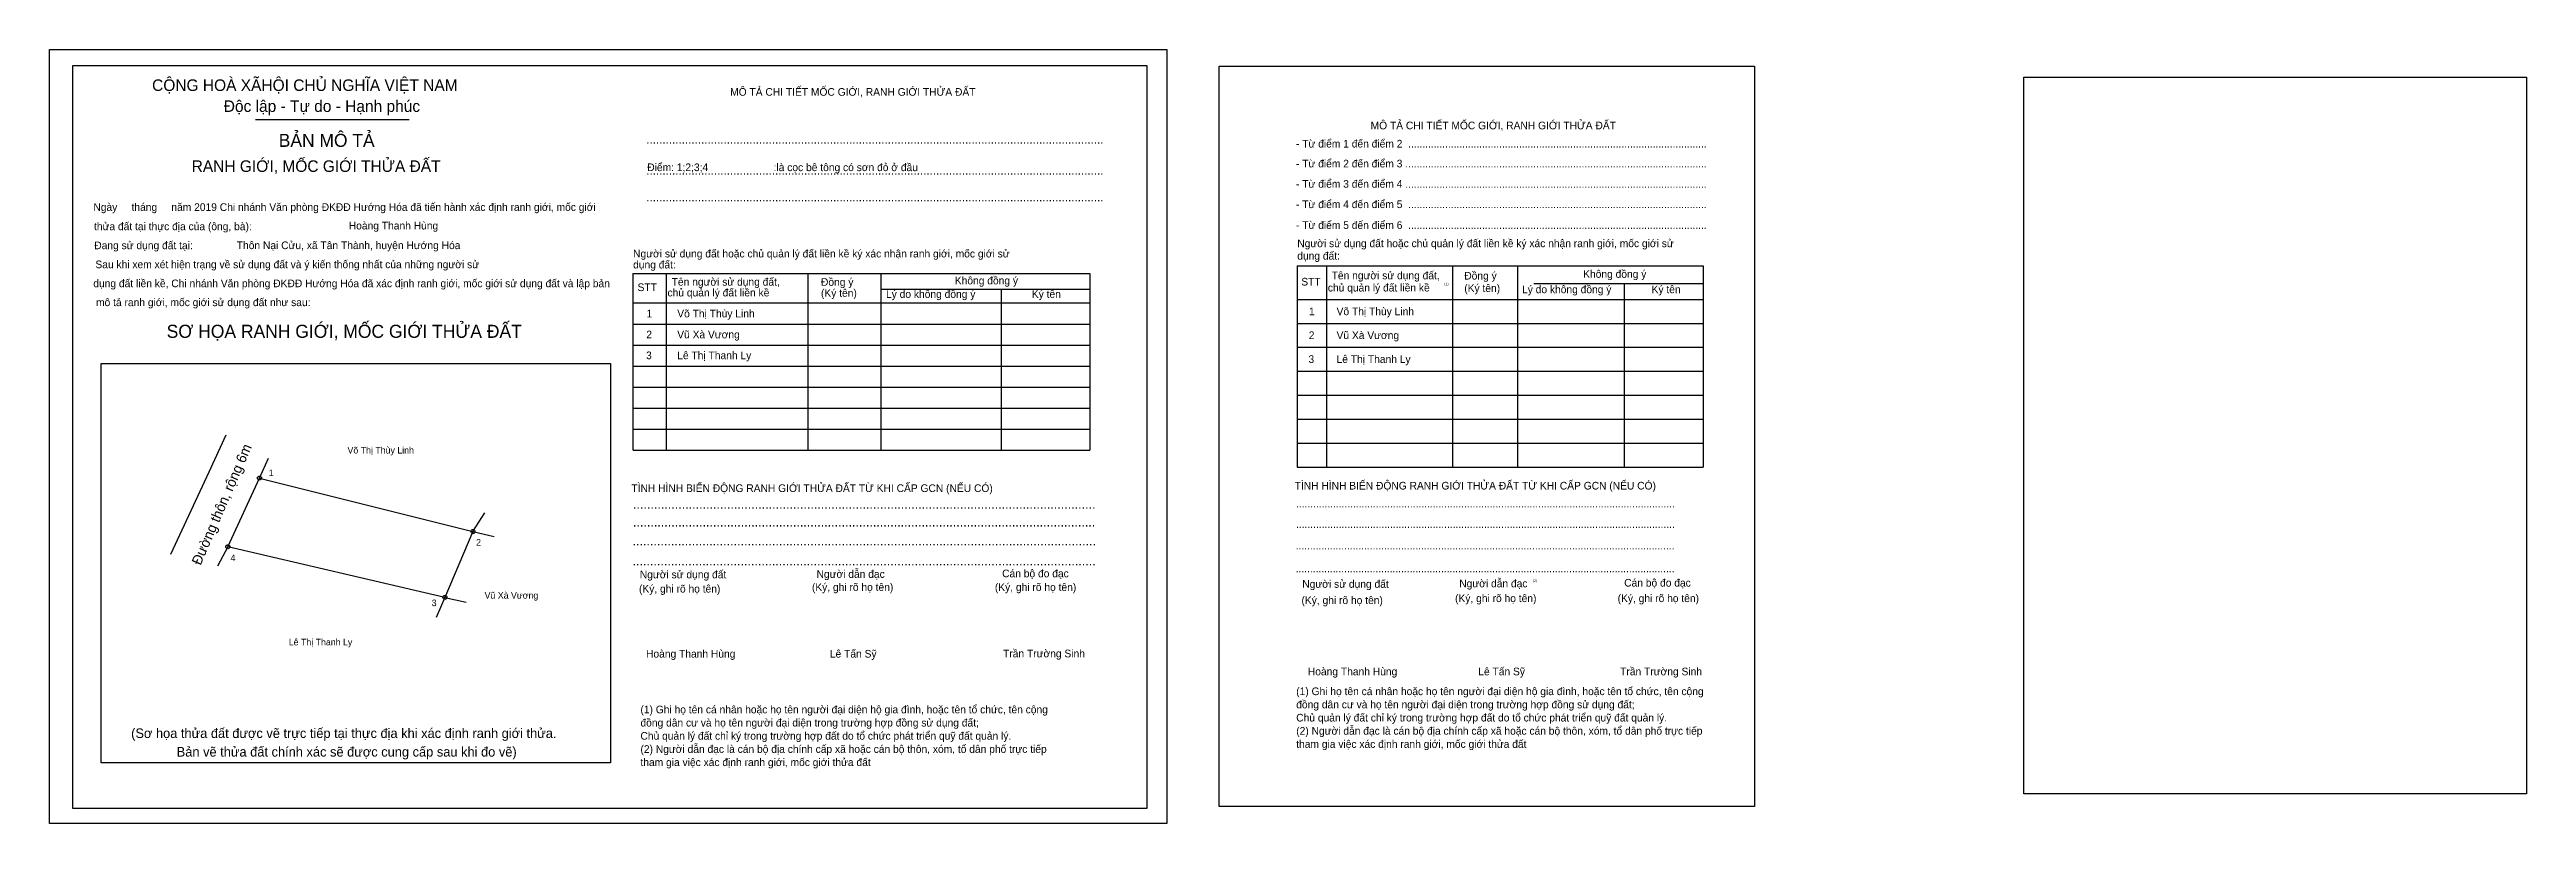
# Model space of a CAD drawing. Extents: x 129 to 540882, y 21 to 1835327.
# Drawn here: x 540576 to 540882.3, y 1835231.8 to 1835327.4 of the extents above.
import ezdxf

# ---------------------------------------------------------------- set-up
doc = ezdxf.new("R2010")
doc.units = 0
for name, color, linetype in [('bmtKhungInTrang1', 7, 'Continuous'), ('bmtKhungInTrang2', 7, 'Continuous'), ('bmtNoiDung', 7, 'Continuous'), ('bmtTemplate', 7, 'Continuous'), ('CanhThua', 7, 'Continuous'), ('Level 1', 7, 'Continuous'), ('Level 23', 7, 'Continuous'), ('MocDinhThua', 7, 'Continuous'), ('RauThua', 7, 'Continuous'), ('SoHieuDinhThua', 7, 'Continuous'), ('TenChuLanCan', 7, 'Continuous')]:
    doc.layers.add(name, color=color, linetype=linetype)

msp = doc.modelspace()

# ---------------------------------------------------------------- linework, layer by layer
at = {"layer": 'bmtKhungInTrang1'}
for points in [[(540576.03, 1835327.44), (540714.16, 1835327.44), (540714.16, 1835231.76), (540576.03, 1835231.76)], [(540578.89, 1835325.48), (540711.71, 1835325.48), (540711.71, 1835233.63), (540578.89, 1835233.63)]]:
    msp.add_lwpolyline(points, close=True, dxfattribs=at)
at = {"layer": 'bmtKhungInTrang2'}
msp.add_lwpolyline([(540720.66, 1835325.38), (540786.83, 1835325.38), (540786.83, 1835233.86), (540720.66, 1835233.86)], close=True, dxfattribs=at)
at = {"layer": 'bmtTemplate'}
for p, q in [((540601.51, 1835318.79), (540620.49, 1835318.79)), ((540652.26, 1835299.75), (540652.26, 1835277.9)), ((540669.78, 1835299.75), (540669.78, 1835277.9)), ((540678.8, 1835299.77), (540678.8, 1835277.9)), ((540704.67, 1835299.75), (540704.67, 1835277.9)), ((540733.93, 1835300.7), (540733.93, 1835275.82)), ((540749.5, 1835300.7), (540749.5, 1835275.82)), ((540757.51, 1835300.73), (540757.51, 1835275.82)), ((540759.54, 1835298.51), (540780.5, 1835298.51)), ((540780.5, 1835300.7), (540780.5, 1835275.82)), ((540648.18, 1835296.11), (540704.67, 1835296.11)), ((540678.8, 1835297.82), (540704.67, 1835297.82)), ((540730.3, 1835296.55), (540780.5, 1835296.55)), ((540648.18, 1835293.51), (540704.67, 1835293.51)), ((540730.3, 1835293.59), (540780.5, 1835293.59)), ((540648.18, 1835290.91), (540704.67, 1835290.91)), ((540730.3, 1835290.63), (540780.5, 1835290.63)), ((540648.18, 1835288.31), (540704.67, 1835288.31)), ((540730.3, 1835287.66), (540780.5, 1835287.66)), ((540648.18, 1835285.7), (540704.67, 1835285.7)), ((540648.18, 1835283.1), (540704.67, 1835283.1)), ((540730.3, 1835284.7), (540780.5, 1835284.7)), ((540648.18, 1835280.5), (540704.67, 1835280.5)), ((540730.3, 1835281.74), (540780.5, 1835281.74)), ((540648.18, 1835277.9), (540704.67, 1835277.9)), ((540730.3, 1835278.78), (540780.5, 1835278.78)), ((540730.3, 1835275.82), (540780.5, 1835275.82))]:
    msp.add_line(p, q, dxfattribs=at)
for points in [[(540578.89, 1835325.48), (540711.71, 1835325.48), (540711.71, 1835233.63), (540578.89, 1835233.63)], [(540820.14, 1835324.01), (540882.28, 1835324.01), (540882.28, 1835235.41), (540820.14, 1835235.41)], [(540582.4, 1835239.24), (540582.4, 1835288.64), (540645.37, 1835288.64), (540645.37, 1835239.24)]]:
    msp.add_lwpolyline(points, close=True, dxfattribs=at)
for points in [[(540648.14, 1835299.75), (540704.67, 1835299.75)], [(540648.14, 1835299.75), (540648.14, 1835277.9)], [(540730.27, 1835300.7), (540780.5, 1835300.7)], [(540730.27, 1835300.7), (540730.27, 1835275.82)], [(540770.73, 1835298.48), (540770.73, 1835275.82)], [(540693.68, 1835297.8), (540693.68, 1835277.9)]]:
    msp.add_lwpolyline(points, dxfattribs=at)
at = {"layer": 'CanhThua'}
for p, q in [((540598.07, 1835265.97), (540601.99, 1835274.46)), ((540601.99, 1835274.46), (540628.38, 1835267.86)), ((540628.38, 1835267.86), (540624.91, 1835259.71)), ((540624.91, 1835259.71), (540598.07, 1835265.97))]:
    msp.add_line(p, q, dxfattribs=at)
at = {"layer": 'Level 23'}
for p, q in [((540595.75, 1835275.25), (540597.86, 1835279.82)), ((540591.04, 1835265.07), (540595.75, 1835275.25))]:
    msp.add_line(p, q, dxfattribs=at)
at = {"layer": 'MocDinhThua'}
for centre in [(540601.99, 1835274.46), (540628.38, 1835267.86), (540598.07, 1835265.97), (540624.91, 1835259.71)]:
    msp.add_circle(centre, 0.25, dxfattribs=at)
at = {"layer": 'RauThua'}
for p, q in [((540601.99, 1835274.46), (540603.12, 1835276.92)), ((540628.38, 1835267.86), (540629.83, 1835270.15)), ((540628.38, 1835267.86), (540631.01, 1835267.25)), ((540598.07, 1835265.97), (540596.81, 1835263.57)), ((540624.91, 1835259.71), (540623.84, 1835257.22)), ((540624.91, 1835259.71), (540627.55, 1835259.11))]:
    msp.add_line(p, q, dxfattribs=at)

# ---------------------------------------------------------------- texts
at = {"layer": 'bmtNoiDung'}
for s, height, p in [('Hoàng Thanh Hùng', 0.9468, (540613.03, 1835305.2)), ('Thôn Nại Cửu, xã Tân Thành, huyện Hướng Hóa', 0.9468, (540599.18, 1835302.77)), ('1', 0.947, (540649.84, 1835294.33)), ('Võ Thị Thùy Linh ', 0.9468, (540653.64, 1835294.33)), ('1', 0.947, (540731.75, 1835294.6)), ('Võ Thị Thùy Linh ', 0.9468, (540735.16, 1835294.6)), ('2', 0.947, (540649.81, 1835291.74)), ('Vũ Xà Vương ', 0.9468, (540653.64, 1835291.74)), ('2', 0.947, (540731.72, 1835291.65)), ('Vũ Xà Vương ', 0.9468, (540735.16, 1835291.65)), ('3', 0.947, (540649.78, 1835289.16)), ('Lê Thị Thanh Ly ', 0.9468, (540653.64, 1835289.16)), ('3', 0.947, (540731.68, 1835288.7)), ('Lê Thị Thanh Ly ', 0.9468, (540735.16, 1835288.7)), ('Hoàng Thanh Hùng', 0.9468, (540649.78, 1835252.27)), ('Lê Tấn Sỹ', 0.947, (540672.51, 1835252.27)), ('Trần Trường Sinh', 0.9468, (540693.92, 1835252.3)), ('Hoàng Thanh Hùng', 0.9468, (540731.61, 1835250.08)), ('Lê Tấn Sỹ', 0.947, (540752.68, 1835250.08)), ('Trần Trường Sinh', 0.9468, (540770.22, 1835250.08))]:
    msp.add_text(s, height=height, dxfattribs=at).set_placement(p)
at = {"layer": 'bmtTemplate'}
for s, height, p in [('CỘNG HOÀ XÃHỘI CHỦ NGHĨA VIỆT NAM', 1.4322, (540588.71, 1835322.32)), ('MÔ TẢ CHI TIẾT MỐC GIỚI, RANH GIỚI THỬA ĐẤT', 0.9468, (540660.18, 1835321.73)), ('Độc lập - Tự do - Hạnh phúc', 1.4322, (540597.57, 1835319.73)), ('BẢN MÔ TẢ', 1.611, (540604.37, 1835315.41)), ('MÔ TẢ CHI TIẾT MỐC GIỚI, RANH GIỚI THỬA ĐẤT', 0.9465, (540739.37, 1835317.58)), ('RANH GIỚI, MỐC GIỚI THỬA ĐẤT', 1.4322, (540593.6, 1835312.31)), ('..............................................................................................................................................', 1.07143, (540649.81, 1835315.79)), ('- Từ điểm 1 đến điểm 2  .........................................................................................................', 0.94646, (540730.14, 1835315.33)), ('- Từ điểm 2 đến điểm 3 ..........................................................................................................', 0.94646, (540730.14, 1835312.87)), ('Điểm: 1;2;3;4                       :là cọc bê tông có sơn đỏ ở đầu', 0.9468, (540649.93, 1835312.41)), ('..............................................................................................................................................', 1.07143, (540649.81, 1835311.97)), ('- Từ điểm 3 đến điểm 4 ..........................................................................................................', 0.94646, (540730.14, 1835310.36)), ('Ngày     tháng     năm 2019 Chi nhánh Văn phòng ĐKĐĐ Hướng Hóa đã tiến hành xác định ranh giới, mốc giới ', 0.94682, (540581.45, 1835307.49)), ('..............................................................................................................................................', 1.07143, (540649.81, 1835308.67)), ('- Từ điểm 4 đến điểm 5  .........................................................................................................', 0.94646, (540730.14, 1835307.84)), ('thửa đất tại thực địa của (ông, bà):', 0.9468, (540581.53, 1835305.11)), ('- Từ điểm 5 đến điểm 6  .........................................................................................................', 0.94646, (540730.14, 1835305.26)), ('Đang sử dụng đất tại:', 0.9468, (540581.56, 1835302.76)), ('Sau khi xem xét hiện trạng về sử dụng đất và ý kiến thống nhất của những người sử ', 0.9468, (540581.7, 1835300.41)), ('dụng đất:', 0.947, (540648.18, 1835300.38)), ('Người sử dụng đất hoặc chủ quản lý đất liền kề ký xác nhận ranh giới, mốc giới sử', 0.9468, (540648.18, 1835301.74)), ('dụng đất:', 0.946, (540730.3, 1835301.47)), ('Người sử dụng đất hoặc chủ quản lý đất liền kề ký xác nhận ranh giới, mốc giới sử', 0.9465, (540730.3, 1835303.01)), ('dụng đất liền kề, Chi nhánh Văn phòng ĐKĐĐ Hướng Hóa đã xác định ranh giới, mốc giới sử dụng đất và lập bản', 0.94682, (540581.44, 1835298.06)), ('STT', 0.947, (540648.73, 1835297.58)), ('Tên người sử dụng đất,', 0.9468, (540652.95, 1835298.25)), ('Đồng ý', 0.947, (540671.41, 1835298.23)), ('Không đồng ý', 0.9468, (540687.96, 1835298.41)), ('STT', 0.946, (540730.8, 1835298.27)), ('chủ quản lý đất liền kề', 0.9465, (540734.08, 1835297.53)), ('Tên người sử dụng đất,', 0.9465, (540734.55, 1835299.04)), ('(1)', 0.316, (540748.48, 1835298.3)), ('Đồng ý', 0.946, (540750.95, 1835299.01)), ('(Ký tên)', 0.946, (540750.95, 1835297.47)), ('Lý do không đồng ý', 0.9465, (540758.09, 1835297.32)), ('Không đồng ý', 0.9465, (540765.65, 1835299.22)), ('Ký tên', 0.946, (540774.11, 1835297.32)), ('mô tả ranh giới, mốc giới sử dụng đất như sau:', 0.9468, (540581.78, 1835295.72)), ('chủ quản lý đất liền kề', 0.9468, (540652.43, 1835296.92)), ('(Ký tên)', 0.947, (540671.41, 1835296.87)), ('Lý do không đồng ý', 0.9468, (540679.45, 1835296.74)), ('Ký tên', 0.947, (540697.48, 1835296.74)), ('SƠ HỌA RANH GIỚI, MỐC GIỚI THỬA ĐẤT', 1.6162, (540590.51, 1835291.8)), ('TÌNH HÌNH BIẾN ĐỘNG RANH GIỚI THỬA ĐẤT TỪ KHI CẤP GCN (NẾU CÓ)', 0.9468, (540647.97, 1835272.74)), ('TÌNH HÌNH BIẾN ĐỘNG RANH GIỚI THỬA ĐẤT TỪ KHI CẤP GCN (NẾU CÓ)', 0.9465, (540729.98, 1835273.05)), ('.....................................................................................................................................', 1.15733, (540648.17, 1835270.68)), ('.....................................................................................................................................', 0.94788, (540730.14, 1835270.83)), ('.....................................................................................................................................', 1.15672, (540648.17, 1835268.47)), ('.....................................................................................................................................', 0.94788, (540730.14, 1835268.31)), ('.....................................................................................................................................', 1.15964, (540648.11, 1835266.13)), ('.....................................................................................................................................', 0.94788, (540730.1, 1835265.64)), ('.....................................................................................................................................', 1.15904, (540648.11, 1835263.66)), ('Người sử dụng đất', 0.9468, (540649.01, 1835262.07)), ('(Ký, ghi rõ họ tên)', 0.9468, (540670.29, 1835260.51)), ('Người dẫn đạc', 0.9468, (540670.86, 1835262.13)), ('(Ký, ghi rõ họ tên)', 0.9468, (540692.91, 1835260.51)), ('Cán bộ đo đạc', 0.9468, (540693.81, 1835262.2)), ('.....................................................................................................................................', 0.94788, (540730.1, 1835262.83)), ('Người sử dụng đất', 0.9465, (540730.92, 1835260.9)), ('Người dẫn đạc', 0.9465, (540750.33, 1835260.96)), ('(2)', 0.316, (540759.42, 1835261.62)), ('Cán bộ đo đạc', 0.9465, (540770.72, 1835261.05)), ('(Ký, ghi rõ họ tên)', 0.9468, (540648.91, 1835260.31)), ('(Ký, ghi rõ họ tên)', 0.9465, (540730.82, 1835258.89)), ('(Ký, ghi rõ họ tên)', 0.9465, (540749.81, 1835259.13)), ('(Ký, ghi rõ họ tên)', 0.9465, (540769.91, 1835259.13)), ('(1) Ghi họ tên cá nhân hoặc họ tên người đại diện hộ gia đình, hoặc tên tổ chức, tên cộng', 0.9465, (540649.09, 1835245.38)), ('đồng dân cư và họ tên người đại diện trong trường hợp đồng sử dụng đất;', 0.9465, (540730.17, 1835246)), ('(1) Ghi họ tên cá nhân hoặc họ tên người đại diện hộ gia đình, hoặc tên tổ chức, tên cộng', 0.9465, (540730.17, 1835247.63)), ('(Sơ họa thửa đất được vẽ trực tiếp tại thực địa khi xác định ranh giới thửa.', 1.1858, (540586.12, 1835242.33)), ('đồng dân cư và họ tên người đại diện trong trường hợp đồng sử dụng đất;', 0.9465, (540649.09, 1835243.75)), ('Chủ quản lý đất chỉ ký trong trường hợp đất do tổ chức phát triển quỹ đất quản lý.', 0.9465, (540649.09, 1835242.12)), ('Chủ quản lý đất chỉ ký trong trường hợp đất do tổ chức phát triển quỹ đất quản lý.', 0.9465, (540730.17, 1835244.37)), ('(2) Người dẫn đạc là cán bộ địa chính cấp xã hoặc cán bộ thôn, xóm, tổ dân phố trực tiếp', 0.9465, (540730.17, 1835242.74)), ('Bản vẽ thửa đất chính xác sẽ được cung cấp sau khi đo vẽ)', 1.1858, (540591.75, 1835240.03)), ('(2) Người dẫn đạc là cán bộ địa chính cấp xã hoặc cán bộ thôn, xóm, tổ dân phố trực tiếp', 0.9465, (540649.09, 1835240.49)), ('tham gia việc xác định ranh giới, mốc giới thửa đất', 0.9465, (540730.17, 1835241.11)), ('tham gia việc xác định ranh giới, mốc giới thửa đất', 0.9465, (540649.09, 1835238.86))]:
    msp.add_text(s, height=height, dxfattribs=at).set_placement(p)
at = {"layer": 'Level 1'}
msp.add_text('Đường thôn, rộng 6m', height=1.25, rotation=66.6631, dxfattribs=at).set_placement((540594.7, 1835263.6))
at = {"layer": 'SoHieuDinhThua'}
for s, p in [('1', (540603.13, 1835274.7)), ('4', (540598.41, 1835264.2)), ('2', (540628.77, 1835266.12)), ('3', (540623.28, 1835258.63))]:
    msp.add_text(s, height=0.813, dxfattribs=at).set_placement(p)
at = {"layer": 'TenChuLanCan'}
for s, p in [('Võ Thị Thùy Linh', (540612.87, 1835277.5)), ('Vũ Xà Vương', (540629.82, 1835259.56)), ('Lê Thị Thanh Ly', (540605.61, 1835253.78))]:
    msp.add_text(s, height=0.8125, dxfattribs=at).set_placement(p)

doc.saveas('drawing.dxf')
